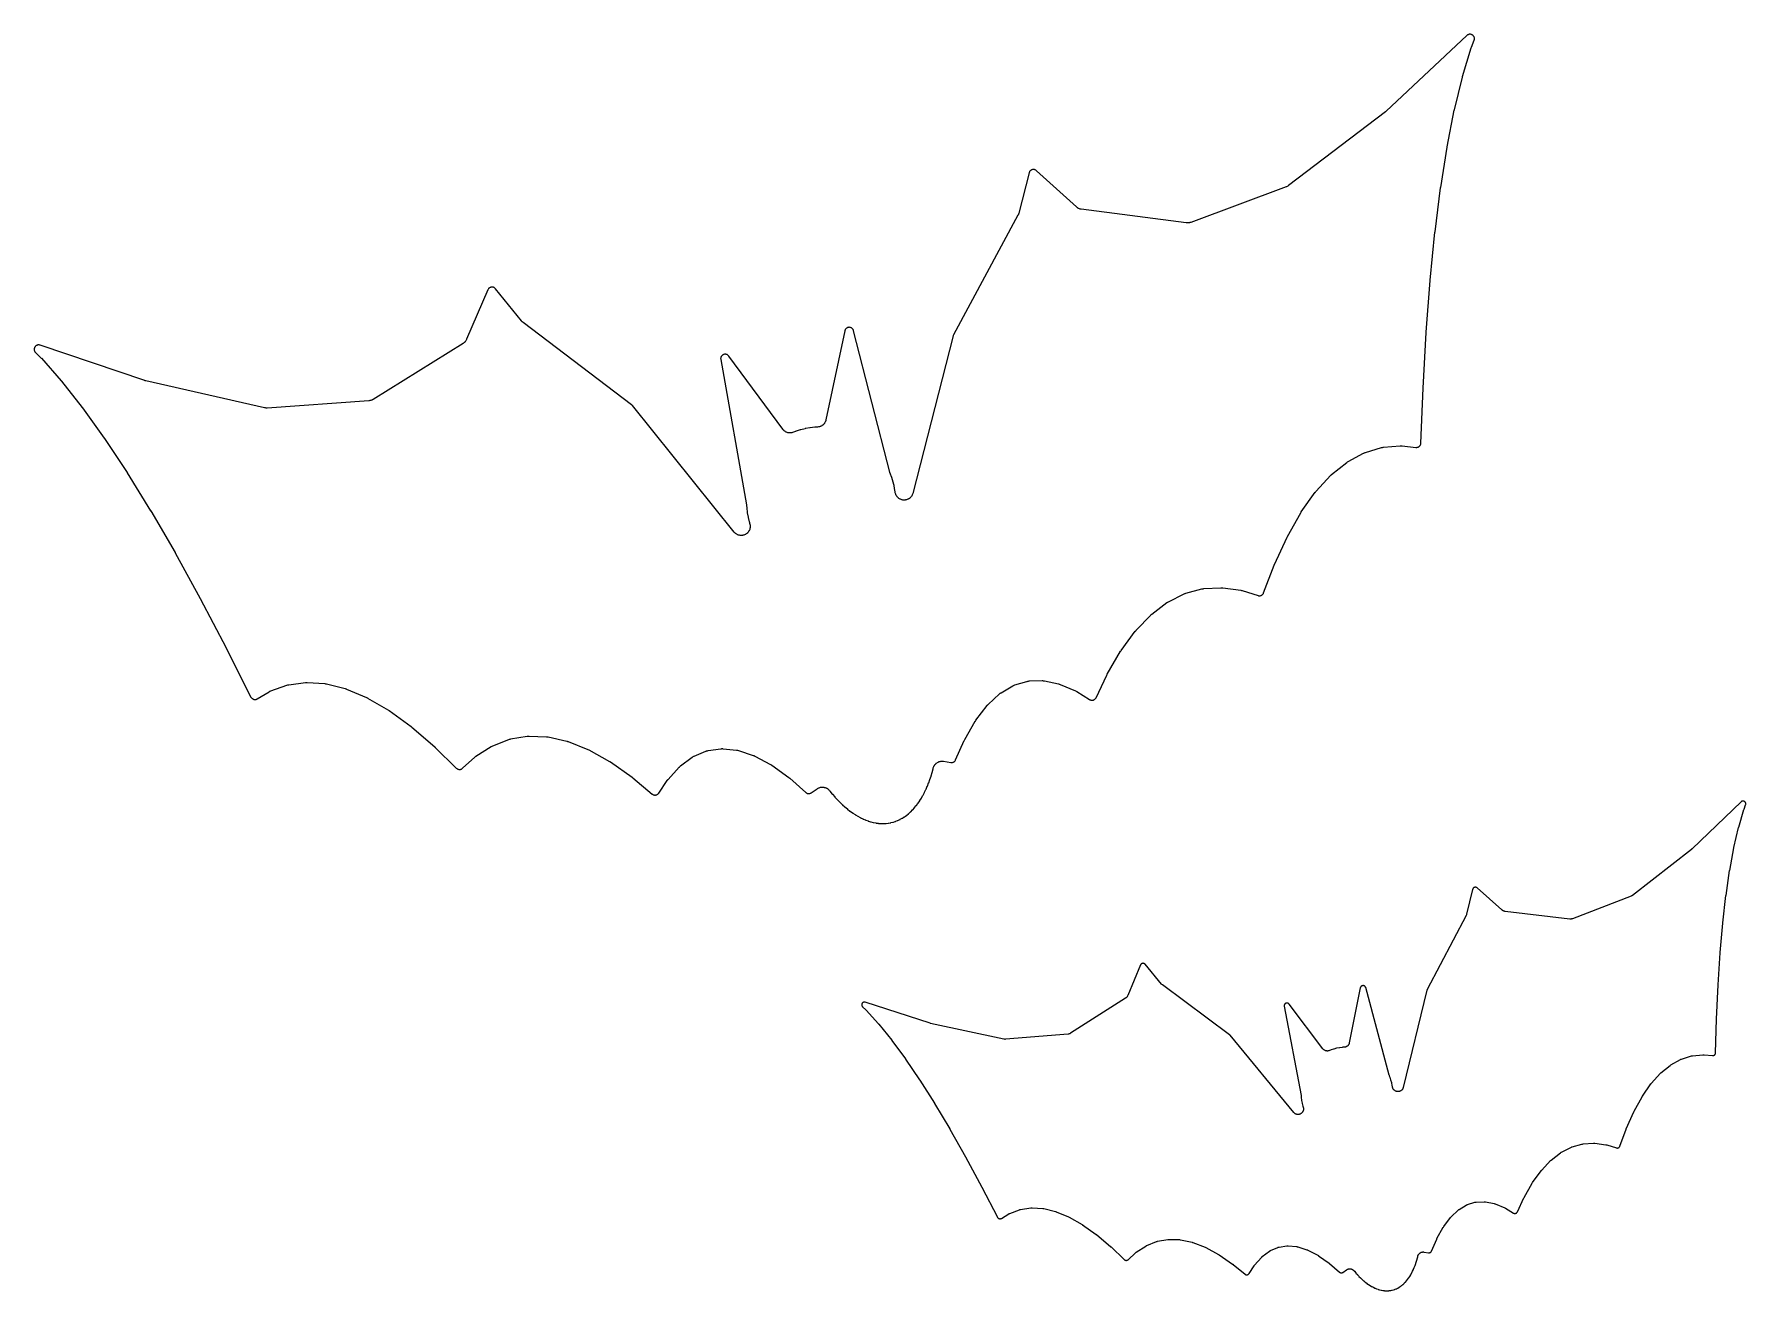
# Model space of a CAD drawing. Header units: millimetres. Extents: x 5 to 283, y 5 to 271.
# Drawn here: x 208.9 to 283.4, y 108.1 to 162.8 of the extents above; entities that cross this region are included whole.
import ezdxf

# ---------------------------------------------------------------- set-up
doc = ezdxf.new("R2010")
doc.units = ezdxf.units.MM

msp = doc.modelspace()

# ---------------------------------------------------------------- linework, layer by layer
at = {"layer": 'Schnitt'}
for points in [[(208.939, 149.245), (208.924, 149.232), (208.911, 149.218), (208.899, 149.203), (208.889, 149.186), (208.881, 149.169), (208.874, 149.15), (208.869, 149.132), (208.866, 149.112), (208.865, 149.093), (208.866, 149.074), (208.869, 149.054), (208.873, 149.036), (208.88, 149.017), (208.888, 149), (208.898, 148.983), (208.91, 148.968), (208.923, 148.953), (209.154, 148.726), (209.156, 148.724), (209.172, 148.706), (209.175, 148.704), (210.038, 147.725), (210.04, 147.723), (210.052, 147.709), (210.054, 147.707), (210.958, 146.56), (210.96, 146.558), (210.969, 146.546), (210.97, 146.544), (211.913, 145.229), (211.914, 145.228), (211.922, 145.217), (211.923, 145.216), (212.904, 143.734), (212.905, 143.732), (212.91, 143.723), (212.911, 143.722), (213.93, 142.073), (213.931, 142.072), (213.935, 142.064), (213.936, 142.063), (214.992, 140.247), (214.992, 140.246), (214.996, 140.24), (214.997, 140.239), (216.089, 138.257), (216.093, 138.25), (217.222, 136.101), (217.225, 136.095), (218.299, 133.964), (218.308, 133.948), (218.319, 133.933), (218.331, 133.918), (218.345, 133.905), (218.359, 133.894), (218.375, 133.883), (218.392, 133.875), (218.409, 133.868), (218.428, 133.862), (218.446, 133.859), (218.465, 133.857), (218.484, 133.857), (218.502, 133.859), (218.521, 133.863), (218.539, 133.869), (218.556, 133.876), (218.573, 133.885), (219.094, 134.196), (219.098, 134.198), (219.126, 134.213), (219.134, 134.217), (219.163, 134.228), (219.168, 134.23), (219.86, 134.476), (219.865, 134.478), (219.897, 134.487), (219.907, 134.489), (219.939, 134.495), (219.944, 134.496), (220.668, 134.594), (220.672, 134.594), (220.704, 134.597), (220.714, 134.597), (220.746, 134.597), (220.75, 134.597), (221.515, 134.545), (221.52, 134.545), (221.548, 134.542), (221.557, 134.541), (221.584, 134.535), (221.589, 134.534), (222.401, 134.329), (222.405, 134.328), (222.428, 134.321), (222.435, 134.319), (222.458, 134.31), (222.461, 134.309), (223.322, 133.946), (223.327, 133.943), (223.366, 133.924), (223.371, 133.921), (224.279, 133.394), (224.283, 133.392), (224.313, 133.373), (224.317, 133.37), (225.271, 132.677), (225.274, 132.674), (225.296, 132.657), (225.299, 132.654), (226.297, 131.794), (226.3, 131.792), (226.317, 131.776), (226.319, 131.773), (227.236, 130.867), (227.251, 130.853), (227.266, 130.842), (227.284, 130.832), (227.301, 130.824), (227.32, 130.817), (227.339, 130.813), (227.359, 130.811), (227.379, 130.81), (227.398, 130.812), (227.418, 130.815), (227.437, 130.821), (227.455, 130.828), (227.472, 130.837), (227.489, 130.848), (227.504, 130.861), (228.036, 131.343), (228.039, 131.345), (228.06, 131.363), (228.066, 131.368), (228.088, 131.383), (228.092, 131.385), (228.758, 131.809), (228.763, 131.812), (228.789, 131.827), (228.798, 131.831), (228.826, 131.844), (228.83, 131.846), (229.519, 132.115), (229.524, 132.116), (229.555, 132.127), (229.564, 132.129), (229.596, 132.136), (229.601, 132.137), (230.32, 132.258), (230.325, 132.258), (230.356, 132.262), (230.366, 132.263), (230.398, 132.263), (230.403, 132.263), (231.161, 132.235), (231.166, 132.235), (231.195, 132.232), (231.204, 132.231), (231.232, 132.226), (231.237, 132.225), (232.041, 132.045), (232.045, 132.044), (232.069, 132.037), (232.077, 132.035), (232.1, 132.027), (232.104, 132.025), (232.957, 131.687), (232.962, 131.684), (233.002, 131.665), (233.008, 131.662), (233.908, 131.161), (233.913, 131.159), (233.944, 131.139), (233.948, 131.136), (234.895, 130.469), (234.898, 130.467), (234.922, 130.449), (234.925, 130.446), (235.761, 129.742), (235.776, 129.731), (235.792, 129.72), (235.81, 129.712), (235.828, 129.705), (235.847, 129.7), (235.866, 129.697), (235.885, 129.696), (235.904, 129.697), (235.923, 129.7), (235.942, 129.705), (235.96, 129.711), (235.978, 129.719), (235.994, 129.729), (236.01, 129.741), (236.024, 129.754), (236.037, 129.768), (236.049, 129.783), (236.412, 130.329), (236.414, 130.332), (236.428, 130.352), (236.432, 130.358), (236.448, 130.376), (236.451, 130.379), (236.939, 130.915), (236.943, 130.918), (236.964, 130.94), (236.971, 130.946), (236.995, 130.966), (236.999, 130.969), (237.5, 131.339), (237.505, 131.342), (237.536, 131.363), (237.546, 131.368), (237.579, 131.385), (237.585, 131.387), (238.1, 131.606), (238.104, 131.608), (238.13, 131.617), (238.138, 131.62), (238.162, 131.627), (238.17, 131.629), (238.197, 131.634), (238.201, 131.634), (238.743, 131.713), (238.747, 131.713), (238.773, 131.716), (238.781, 131.717), (238.806, 131.717), (238.814, 131.717), (238.84, 131.715), (238.844, 131.715), (239.43, 131.653), (239.435, 131.652), (239.469, 131.647), (239.479, 131.645), (239.512, 131.636), (239.517, 131.634), (240.157, 131.423), (240.161, 131.421), (240.186, 131.412), (240.194, 131.408), (240.218, 131.397), (240.222, 131.395), (240.917, 131.023), (240.923, 131.02), (240.962, 130.996), (240.967, 130.992), (241.713, 130.455), (241.717, 130.452), (241.744, 130.43), (241.748, 130.427), (242.442, 129.81), (242.458, 129.798), (242.474, 129.787), (242.492, 129.778), (242.51, 129.771), (242.53, 129.766), (242.549, 129.763), (242.569, 129.761), (242.589, 129.762), (242.608, 129.765), (242.627, 129.769), (242.646, 129.776), (242.664, 129.784), (242.681, 129.795), (242.947, 129.975), (242.951, 129.977), (242.978, 129.994), (242.987, 129.998), (243.013, 130.011), (243.022, 130.015), (243.05, 130.024), (243.059, 130.027), (243.088, 130.034), (243.097, 130.036), (243.126, 130.04), (243.136, 130.041), (243.165, 130.043), (243.175, 130.043), (243.204, 130.041), (243.214, 130.04), (243.243, 130.035), (243.252, 130.033), (243.28, 130.026), (243.29, 130.023), (243.317, 130.013), (243.326, 130.009), (243.352, 129.996), (243.361, 129.991), (243.386, 129.976), (243.394, 129.97), (243.417, 129.952), (243.424, 129.946), (243.446, 129.926), (243.452, 129.919), (243.473, 129.895), (243.476, 129.891), (243.493, 129.87), (243.495, 129.868), (243.496, 129.866), (243.498, 129.864), (243.599, 129.741), (243.601, 129.739), (243.603, 129.737), (243.604, 129.735), (243.706, 129.619), (243.708, 129.616), (243.71, 129.614), (243.712, 129.612), (243.814, 129.501), (243.816, 129.499), (243.818, 129.497), (243.82, 129.495), (243.924, 129.39), (243.926, 129.388), (243.928, 129.386), (243.93, 129.383), (244.034, 129.284), (244.036, 129.282), (244.038, 129.28), (244.041, 129.278), (244.145, 129.184), (244.147, 129.182), (244.15, 129.18), (244.152, 129.178), (244.256, 129.091), (244.259, 129.089), (244.261, 129.086), (244.264, 129.084), (244.368, 129.003), (244.371, 129.001), (244.374, 128.999), (244.377, 128.997), (244.481, 128.922), (244.484, 128.92), (244.487, 128.918), (244.49, 128.915), (244.593, 128.847), (244.597, 128.845), (244.6, 128.843), (244.603, 128.841), (244.706, 128.779), (244.71, 128.776), (244.713, 128.774), (244.717, 128.772), (244.819, 128.716), (244.823, 128.714), (244.827, 128.712), (244.831, 128.71), (244.932, 128.661), (244.936, 128.659), (244.94, 128.657), (244.944, 128.655), (245.044, 128.612), (245.049, 128.61), (245.053, 128.608), (245.058, 128.607), (245.157, 128.57), (245.161, 128.568), (245.166, 128.566), (245.171, 128.565), (245.269, 128.534), (245.274, 128.532), (245.279, 128.531), (245.284, 128.53), (245.38, 128.505), (245.385, 128.504), (245.391, 128.503), (245.396, 128.501), (245.491, 128.483), (245.496, 128.482), (245.502, 128.481), (245.508, 128.48), (245.601, 128.467), (245.606, 128.467), (245.612, 128.466), (245.618, 128.465), (245.71, 128.459), (245.716, 128.458), (245.722, 128.458), (245.728, 128.458), (245.818, 128.457), (245.824, 128.457), (245.83, 128.457), (245.837, 128.457), (245.925, 128.462), (245.931, 128.462), (245.938, 128.463), (245.944, 128.463), (246.031, 128.473), (246.037, 128.474), (246.044, 128.475), (246.05, 128.476), (246.136, 128.492), (246.142, 128.493), (246.148, 128.494), (246.154, 128.496), (246.239, 128.517), (246.245, 128.519), (246.251, 128.521), (246.257, 128.522), (246.341, 128.549), (246.347, 128.551), (246.353, 128.554), (246.359, 128.556), (246.441, 128.588), (246.447, 128.591), (246.453, 128.593), (246.458, 128.596), (246.54, 128.634), (246.545, 128.637), (246.551, 128.639), (246.556, 128.642), (246.636, 128.686), (246.641, 128.689), (246.647, 128.692), (246.652, 128.695), (246.731, 128.746), (246.736, 128.749), (246.741, 128.752), (246.745, 128.755), (246.824, 128.811), (246.828, 128.815), (246.832, 128.818), (246.837, 128.821), (246.914, 128.883), (246.918, 128.887), (246.922, 128.89), (246.926, 128.894), (247.002, 128.962), (247.006, 128.966), (247.01, 128.969), (247.013, 128.973), (247.088, 129.047), (247.091, 129.051), (247.095, 129.054), (247.098, 129.058), (247.171, 129.138), (247.174, 129.142), (247.177, 129.145), (247.18, 129.149), (247.251, 129.236), (247.254, 129.239), (247.257, 129.243), (247.26, 129.246), (247.329, 129.339), (247.332, 129.343), (247.334, 129.346), (247.337, 129.35), (247.404, 129.449), (247.407, 129.452), (247.409, 129.455), (247.411, 129.459), (247.477, 129.564), (247.479, 129.567), (247.48, 129.57), (247.482, 129.574), (247.546, 129.685), (247.548, 129.688), (247.549, 129.691), (247.551, 129.694), (247.612, 129.811), (247.614, 129.814), (247.615, 129.817), (247.617, 129.82), (247.675, 129.943), (247.677, 129.946), (247.678, 129.949), (247.679, 129.952), (247.735, 130.08), (247.736, 130.082), (247.738, 130.085), (247.739, 130.088), (247.792, 130.222), (247.793, 130.224), (247.794, 130.227), (247.795, 130.23), (247.846, 130.369), (247.847, 130.371), (247.848, 130.374), (247.848, 130.377), (247.896, 130.52), (247.897, 130.523), (247.898, 130.526), (247.898, 130.528), (247.943, 130.677), (247.943, 130.679), (247.944, 130.682), (247.945, 130.685), (247.986, 130.838), (247.987, 130.84), (247.987, 130.843), (247.988, 130.845), (247.995, 130.872), (247.996, 130.877), (248.005, 130.907), (248.008, 130.916), (248.019, 130.943), (248.023, 130.952), (248.037, 130.978), (248.042, 130.986), (248.058, 131.011), (248.064, 131.019), (248.082, 131.041), (248.089, 131.048), (248.11, 131.069), (248.117, 131.076), (248.14, 131.094), (248.147, 131.1), (248.172, 131.116), (248.18, 131.121), (248.206, 131.135), (248.215, 131.139), (248.242, 131.15), (248.251, 131.153), (248.279, 131.161), (248.289, 131.163), (248.318, 131.169), (248.327, 131.17), (248.356, 131.172), (248.366, 131.173), (248.395, 131.172), (248.405, 131.171), (248.437, 131.168), (248.441, 131.167), (248.758, 131.114), (248.778, 131.111), (248.798, 131.111), (248.817, 131.113), (248.837, 131.117), (248.856, 131.122), (248.874, 131.13), (248.892, 131.139), (248.908, 131.15), (248.923, 131.163), (248.937, 131.177), (248.949, 131.193), (248.96, 131.209), (248.969, 131.227), (249.345, 132.076), (249.347, 132.081), (249.363, 132.112), (249.365, 132.116), (249.822, 132.914), (249.825, 132.92), (249.85, 132.958), (249.854, 132.963), (250.333, 133.589), (250.335, 133.592), (250.353, 133.613), (250.358, 133.619), (250.377, 133.639), (250.38, 133.642), (250.875, 134.1), (250.879, 134.103), (250.905, 134.125), (250.914, 134.131), (250.942, 134.15), (250.946, 134.153), (251.454, 134.452), (251.457, 134.454), (251.481, 134.466), (251.488, 134.47), (251.51, 134.479), (251.518, 134.482), (251.543, 134.491), (251.547, 134.492), (252.073, 134.645), (252.077, 134.646), (252.103, 134.653), (252.111, 134.654), (252.136, 134.658), (252.145, 134.659), (252.172, 134.661), (252.176, 134.661), (252.736, 134.676), (252.742, 134.676), (252.779, 134.675), (252.79, 134.674), (252.827, 134.668), (252.833, 134.667), (253.442, 134.537), (253.447, 134.536), (253.477, 134.529), (253.486, 134.526), (253.515, 134.515), (253.519, 134.513), (254.186, 134.228), (254.189, 134.227), (254.211, 134.217), (254.218, 134.213), (254.239, 134.201), (254.242, 134.199), (254.799, 133.853), (254.815, 133.844), (254.833, 133.836), (254.852, 133.83), (254.87, 133.826), (254.89, 133.824), (254.909, 133.824), (254.928, 133.825), (254.947, 133.829), (254.966, 133.834), (254.984, 133.842), (255.001, 133.851), (255.017, 133.861), (255.032, 133.873), (255.045, 133.887), (255.058, 133.902), (255.069, 133.918), (255.078, 133.935), (255.547, 134.922), (255.548, 134.926), (255.562, 134.952), (255.564, 134.955), (256.149, 135.955), (256.152, 135.96), (256.172, 135.99), (256.175, 135.994), (256.787, 136.823), (256.79, 136.828), (256.819, 136.862), (256.823, 136.867), (257.459, 137.529), (257.462, 137.531), (257.48, 137.549), (257.485, 137.554), (257.505, 137.57), (257.508, 137.572), (258.165, 138.07), (258.169, 138.073), (258.193, 138.089), (258.201, 138.094), (258.226, 138.108), (258.23, 138.11), (258.908, 138.45), (258.912, 138.452), (258.942, 138.465), (258.951, 138.468), (258.982, 138.478), (258.986, 138.48), (259.69, 138.668), (259.695, 138.669), (259.727, 138.676), (259.737, 138.678), (259.769, 138.681), (259.774, 138.681), (260.513, 138.722), (260.517, 138.722), (260.548, 138.722), (260.558, 138.722), (260.588, 138.719), (260.593, 138.719), (261.375, 138.609), (261.38, 138.609), (261.406, 138.604), (261.414, 138.602), (261.44, 138.595), (261.444, 138.594), (262.128, 138.376), (262.147, 138.371), (262.166, 138.367), (262.186, 138.366), (262.206, 138.367), (262.225, 138.37), (262.244, 138.375), (262.263, 138.382), (262.281, 138.39), (262.297, 138.401), (262.313, 138.412), (262.327, 138.426), (262.34, 138.441), (262.352, 138.457), (262.361, 138.474), (262.369, 138.492), (262.828, 139.697), (262.829, 139.701), (262.838, 139.722), (262.839, 139.725), (263.39, 140.922), (263.392, 140.925), (263.405, 140.951), (263.407, 140.954), (263.988, 141.98), (263.991, 141.985), (264.009, 142.014), (264.012, 142.018), (264.62, 142.874), (264.624, 142.879), (264.651, 142.912), (264.655, 142.917), (265.287, 143.604), (265.29, 143.607), (265.307, 143.624), (265.312, 143.629), (265.331, 143.645), (265.333, 143.647), (265.988, 144.17), (265.991, 144.173), (266.015, 144.19), (266.022, 144.195), (266.046, 144.209), (266.05, 144.212), (266.725, 144.575), (266.729, 144.577), (266.758, 144.591), (266.767, 144.595), (266.797, 144.605), (266.802, 144.607), (267.501, 144.818), (267.505, 144.82), (267.537, 144.827), (267.547, 144.829), (267.58, 144.834), (267.585, 144.834), (268.317, 144.898), (268.322, 144.898), (268.353, 144.899), (268.363, 144.899), (268.394, 144.897), (268.399, 144.897), (269.002, 144.83), (269.02, 144.829), (269.039, 144.829), (269.058, 144.832), (269.076, 144.836), (269.094, 144.842), (269.111, 144.85), (269.128, 144.859), (269.143, 144.87), (269.157, 144.882), (269.17, 144.896), (269.182, 144.911), (269.192, 144.927), (269.201, 144.943), (269.208, 144.961), (269.213, 144.979), (269.216, 144.997), (269.218, 145.016), (269.311, 147.399), (269.312, 147.406), (269.449, 149.829), (269.449, 149.837), (269.622, 152.095), (269.622, 152.096), (269.623, 152.104), (269.623, 152.105), (269.831, 154.195), (269.831, 154.196), (269.832, 154.205), (269.832, 154.206), (270.076, 156.129), (270.076, 156.131), (270.077, 156.141), (270.078, 156.143), (270.356, 157.898), (270.356, 157.9), (270.359, 157.913), (270.359, 157.914), (270.672, 159.502), (270.673, 159.504), (270.676, 159.519), (270.677, 159.521), (271.024, 160.94), (271.025, 160.942), (271.03, 160.961), (271.03, 160.963), (271.411, 162.212), (271.412, 162.215), (271.419, 162.238), (271.421, 162.241), (271.536, 162.543), (271.542, 162.562), (271.546, 162.581), (271.549, 162.6), (271.549, 162.619), (271.547, 162.639), (271.544, 162.658), (271.538, 162.676), (271.531, 162.694), (271.522, 162.712), (271.512, 162.728), (271.499, 162.743), (271.486, 162.757), (271.471, 162.769), (271.455, 162.78), (271.437, 162.789), (271.419, 162.797), (271.401, 162.802), (271.382, 162.806), (271.362, 162.808), (271.343, 162.808), (271.324, 162.805), (271.305, 162.801), (271.286, 162.796), (271.268, 162.788), (271.251, 162.779), (271.235, 162.768), (271.221, 162.755), (267.712, 159.459), (267.709, 159.456), (267.682, 159.433), (267.678, 159.43), (263.462, 156.223), (263.458, 156.22), (263.433, 156.203), (263.425, 156.198), (263.399, 156.184), (263.391, 156.18), (263.362, 156.167), (263.358, 156.166), (259.198, 154.621), (259.194, 154.619), (259.165, 154.61), (259.155, 154.607), (259.128, 154.602), (259.118, 154.6), (259.09, 154.597), (259.081, 154.596), (259.052, 154.596), (259.043, 154.596), (259.012, 154.599), (259.008, 154.599), (254.438, 155.193), (254.433, 155.194), (254.402, 155.2), (254.392, 155.202), (254.364, 155.21), (254.354, 155.213), (254.327, 155.224), (254.318, 155.228), (254.292, 155.242), (254.283, 155.247), (254.259, 155.264), (254.251, 155.269), (254.226, 155.29), (254.222, 155.293), (252.484, 156.87), (252.469, 156.882), (252.453, 156.893), (252.436, 156.902), (252.419, 156.909), (252.4, 156.915), (252.382, 156.919), (252.363, 156.92), (252.344, 156.921), (252.325, 156.919), (252.306, 156.915), (252.288, 156.91), (252.27, 156.902), (252.253, 156.893), (252.237, 156.883), (252.222, 156.871), (252.209, 156.857), (252.197, 156.842), (252.186, 156.827), (252.177, 156.81), (252.169, 156.792), (252.164, 156.774), (251.717, 155.025), (251.716, 155.019), (251.704, 154.982), (251.699, 154.971), (251.683, 154.936), (251.68, 154.93), (248.87, 149.723), (248.86, 149.701), (248.853, 149.678), (247.104, 142.828), (247.103, 142.824), (247.094, 142.794), (247.09, 142.785), (247.079, 142.759), (247.075, 142.75), (247.062, 142.725), (247.057, 142.717), (247.041, 142.693), (247.035, 142.686), (247.017, 142.664), (247.011, 142.656), (246.99, 142.636), (246.983, 142.63), (246.961, 142.612), (246.953, 142.606), (246.93, 142.59), (246.922, 142.585), (246.896, 142.572), (246.888, 142.568), (246.861, 142.557), (246.852, 142.554), (246.825, 142.546), (246.816, 142.543), (246.788, 142.538), (246.778, 142.536), (246.75, 142.533), (246.74, 142.533), (246.712, 142.533), (246.702, 142.533), (246.674, 142.536), (246.664, 142.537), (246.636, 142.543), (246.627, 142.545), (246.6, 142.554), (246.591, 142.557), (246.564, 142.568), (246.556, 142.572), (246.53, 142.585), (246.522, 142.59), (246.498, 142.606), (246.491, 142.611), (246.469, 142.629), (246.462, 142.636), (246.441, 142.656), (246.435, 142.663), (246.417, 142.685), (246.411, 142.692), (246.395, 142.716), (246.39, 142.724), (246.376, 142.749), (246.372, 142.758), (246.361, 142.784), (246.358, 142.793), (246.349, 142.823), (246.347, 142.827), (246.342, 142.847), (246.341, 142.854), (246.332, 142.9), (246.331, 142.906), (246.327, 142.939), (246.327, 142.945), (246.326, 142.951), (246.325, 142.958), (246.29, 143.148), (246.289, 143.154), (246.287, 143.161), (246.286, 143.167), (246.239, 143.355), (246.237, 143.361), (246.235, 143.367), (246.233, 143.373), (246.174, 143.557), (246.172, 143.563), (246.17, 143.569), (246.167, 143.575), (246.141, 143.641), (246.139, 143.647), (246.126, 143.688), (246.124, 143.693), (244.523, 149.907), (244.518, 149.925), (244.51, 149.943), (244.501, 149.96), (244.49, 149.976), (244.477, 149.991), (244.463, 150.005), (244.448, 150.017), (244.432, 150.027), (244.415, 150.036), (244.397, 150.043), (244.378, 150.048), (244.359, 150.052), (244.34, 150.053), (244.321, 150.053), (244.301, 150.051), (244.282, 150.046), (244.264, 150.04), (244.246, 150.032), (244.23, 150.023), (244.214, 150.012), (244.199, 149.999), (244.186, 149.985), (244.174, 149.969), (244.164, 149.953), (244.155, 149.936), (244.149, 149.918), (244.144, 149.899), (243.321, 146.024), (243.32, 146.019), (243.312, 145.988), (243.309, 145.979), (243.299, 145.951), (243.295, 145.942), (243.281, 145.916), (243.277, 145.907), (243.261, 145.882), (243.255, 145.874), (243.237, 145.851), (243.231, 145.844), (243.21, 145.822), (243.203, 145.816), (243.181, 145.796), (243.173, 145.79), (243.149, 145.774), (243.14, 145.768), (243.115, 145.754), (243.106, 145.75), (243.079, 145.738), (243.069, 145.735), (243.041, 145.726), (243.032, 145.724), (243.003, 145.718), (242.993, 145.716), (242.961, 145.713), (242.956, 145.713), (242.853, 145.708), (242.846, 145.707), (242.84, 145.707), (242.834, 145.706), (242.641, 145.684), (242.635, 145.683), (242.629, 145.682), (242.622, 145.681), (242.432, 145.646), (242.426, 145.645), (242.42, 145.643), (242.413, 145.642), (242.226, 145.595), (242.22, 145.593), (242.213, 145.591), (242.207, 145.589), (242.023, 145.53), (242.017, 145.528), (242.011, 145.526), (242.005, 145.524), (241.909, 145.485), (241.904, 145.484), (241.874, 145.473), (241.864, 145.471), (241.836, 145.464), (241.826, 145.462), (241.797, 145.459), (241.787, 145.458), (241.757, 145.457), (241.748, 145.458), (241.718, 145.46), (241.708, 145.461), (241.679, 145.466), (241.67, 145.468), (241.641, 145.477), (241.632, 145.48), (241.605, 145.491), (241.596, 145.495), (241.57, 145.508), (241.561, 145.513), (241.537, 145.53), (241.529, 145.535), (241.506, 145.554), (241.498, 145.56), (241.478, 145.581), (241.471, 145.589), (241.451, 145.613), (241.448, 145.617), (239.093, 148.803), (239.081, 148.818), (239.067, 148.831), (239.052, 148.843), (239.036, 148.854), (239.019, 148.863), (239.001, 148.871), (238.982, 148.876), (238.963, 148.88), (238.944, 148.881), (238.925, 148.881), (238.905, 148.879), (238.886, 148.875), (238.868, 148.869), (238.85, 148.862), (238.833, 148.852), (238.817, 148.841), (238.803, 148.829), (238.789, 148.815), (238.777, 148.8), (238.767, 148.783), (238.758, 148.766), (238.751, 148.748), (238.746, 148.73), (238.742, 148.71), (238.741, 148.691), (238.742, 148.672), (238.744, 148.653), (239.863, 142.334), (239.864, 142.328), (239.869, 142.286), (239.869, 142.28), (239.873, 142.209), (239.873, 142.203), (239.874, 142.196), (239.874, 142.19), (239.897, 141.998), (239.897, 141.991), (239.898, 141.985), (239.899, 141.979), (239.934, 141.788), (239.936, 141.782), (239.937, 141.776), (239.938, 141.77), (239.986, 141.582), (239.987, 141.576), (239.989, 141.57), (239.991, 141.563), (240.001, 141.532), (240.003, 141.526), (240.014, 141.481), (240.015, 141.474), (240.019, 141.454), (240.02, 141.449), (240.024, 141.418), (240.024, 141.409), (240.025, 141.38), (240.025, 141.371), (240.023, 141.342), (240.022, 141.333), (240.017, 141.305), (240.015, 141.295), (240.008, 141.268), (240.005, 141.259), (239.994, 141.232), (239.991, 141.223), (239.978, 141.198), (239.973, 141.189), (239.958, 141.165), (239.953, 141.157), (239.935, 141.135), (239.929, 141.127), (239.91, 141.107), (239.903, 141.1), (239.881, 141.081), (239.874, 141.075), (239.851, 141.059), (239.843, 141.053), (239.818, 141.039), (239.809, 141.035), (239.783, 141.023), (239.775, 141.019), (239.747, 141.01), (239.738, 141.008), (239.711, 141.001), (239.701, 140.999), (239.673, 140.996), (239.663, 140.995), (239.635, 140.994), (239.625, 140.994), (239.597, 140.996), (239.587, 140.997), (239.559, 141.001), (239.55, 141.003), (239.522, 141.011), (239.513, 141.013), (239.486, 141.023), (239.477, 141.027), (239.452, 141.04), (239.443, 141.044), (239.419, 141.059), (239.411, 141.065), (239.388, 141.082), (239.381, 141.088), (239.36, 141.107), (239.354, 141.114), (239.333, 141.137), (239.33, 141.141), (234.899, 146.65), (234.883, 146.667), (234.865, 146.683), (230.148, 150.257), (230.144, 150.261), (230.114, 150.286), (230.106, 150.294), (230.079, 150.323), (230.076, 150.328), (228.944, 151.734), (228.931, 151.749), (228.917, 151.761), (228.902, 151.773), (228.886, 151.783), (228.869, 151.791), (228.851, 151.798), (228.832, 151.803), (228.814, 151.806), (228.794, 151.807), (228.775, 151.806), (228.756, 151.804), (228.738, 151.799), (228.72, 151.793), (228.702, 151.785), (228.686, 151.776), (228.67, 151.764), (228.656, 151.752), (228.643, 151.738), (228.632, 151.723), (228.621, 151.706), (228.613, 151.689), (227.685, 149.533), (227.683, 149.529), (227.669, 149.5), (227.664, 149.491), (227.648, 149.466), (227.643, 149.458), (227.625, 149.435), (227.618, 149.427), (227.598, 149.406), (227.591, 149.399), (227.568, 149.38), (227.56, 149.374), (227.534, 149.356), (227.53, 149.353), (223.618, 146.918), (223.614, 146.915), (223.587, 146.9), (223.578, 146.896), (223.552, 146.885), (223.544, 146.882), (223.517, 146.873), (223.507, 146.87), (223.48, 146.864), (223.47, 146.863), (223.44, 146.859), (223.435, 146.859), (219.01, 146.54), (219.005, 146.54), (218.974, 146.539), (218.964, 146.539), (218.936, 146.542), (218.926, 146.543), (218.895, 146.548), (218.891, 146.549), (213.725, 147.72), (213.72, 147.721), (213.686, 147.731), (213.681, 147.732), (209.123, 149.277), (209.104, 149.282), (209.085, 149.286), (209.065, 149.287), (209.046, 149.287), (209.027, 149.284), (209.008, 149.28), (208.989, 149.274), (208.972, 149.266), (208.955, 149.256)], [(244.923, 120.662), (244.914, 120.654), (244.906, 120.645), (244.899, 120.636), (244.893, 120.625), (244.888, 120.615), (244.884, 120.603), (244.881, 120.592), (244.879, 120.58), (244.878, 120.568), (244.879, 120.556), (244.881, 120.544), (244.884, 120.533), (244.888, 120.521), (244.893, 120.511), (244.9, 120.5), (244.907, 120.491), (244.915, 120.482), (245.059, 120.344), (245.06, 120.343), (245.07, 120.332), (245.072, 120.331), (245.61, 119.734), (245.611, 119.733), (245.619, 119.724), (245.62, 119.723), (246.184, 119.023), (246.185, 119.022), (246.191, 119.015), (246.191, 119.014), (246.781, 118.211), (246.781, 118.21), (246.786, 118.204), (246.787, 118.203), (247.401, 117.298), (247.401, 117.297), (247.405, 117.291), (247.405, 117.291), (248.044, 116.283), (248.044, 116.282), (248.047, 116.278), (248.047, 116.277), (248.709, 115.167), (248.71, 115.166), (248.712, 115.162), (248.713, 115.162), (249.398, 113.95), (249.401, 113.946), (250.111, 112.631), (250.113, 112.628), (250.788, 111.324), (250.794, 111.314), (250.8, 111.304), (250.808, 111.295), (250.816, 111.288), (250.826, 111.28), (250.835, 111.274), (250.846, 111.269), (250.857, 111.265), (250.868, 111.262), (250.879, 111.26), (250.891, 111.259), (250.902, 111.259), (250.914, 111.26), (250.925, 111.263), (250.936, 111.266), (250.947, 111.271), (250.957, 111.276), (251.276, 111.471), (251.278, 111.473), (251.295, 111.482), (251.3, 111.485), (251.318, 111.492), (251.321, 111.493), (251.745, 111.649), (251.748, 111.65), (251.767, 111.656), (251.774, 111.658), (251.793, 111.662), (251.796, 111.662), (252.241, 111.727), (252.244, 111.728), (252.264, 111.729), (252.27, 111.73), (252.289, 111.73), (252.292, 111.729), (252.763, 111.703), (252.766, 111.703), (252.783, 111.701), (252.788, 111.701), (252.806, 111.697), (252.808, 111.697), (253.31, 111.576), (253.312, 111.576), (253.326, 111.572), (253.331, 111.57), (253.345, 111.565), (253.347, 111.564), (253.879, 111.347), (253.882, 111.345), (253.906, 111.334), (253.909, 111.332), (254.472, 111.014), (254.474, 111.012), (254.492, 111.001), (254.495, 110.999), (255.087, 110.579), (255.089, 110.578), (255.103, 110.567), (255.105, 110.566), (255.724, 110.043), (255.726, 110.042), (255.737, 110.032), (255.738, 110.031), (256.309, 109.479), (256.318, 109.471), (256.328, 109.464), (256.338, 109.458), (256.349, 109.453), (256.361, 109.449), (256.373, 109.447), (256.385, 109.445), (256.397, 109.445), (256.409, 109.446), (256.421, 109.449), (256.432, 109.452), (256.444, 109.457), (256.454, 109.463), (256.464, 109.469), (256.474, 109.477), (256.797, 109.777), (256.799, 109.779), (256.812, 109.79), (256.816, 109.793), (256.83, 109.803), (256.832, 109.804), (257.239, 110.07), (257.241, 110.071), (257.258, 110.081), (257.263, 110.083), (257.28, 110.091), (257.283, 110.092), (257.705, 110.263), (257.708, 110.264), (257.727, 110.27), (257.733, 110.272), (257.752, 110.277), (257.755, 110.277), (258.197, 110.356), (258.2, 110.357), (258.219, 110.359), (258.225, 110.36), (258.245, 110.36), (258.248, 110.36), (258.715, 110.348), (258.717, 110.348), (258.735, 110.347), (258.741, 110.346), (258.758, 110.343), (258.761, 110.343), (259.258, 110.237), (259.26, 110.237), (259.275, 110.233), (259.279, 110.231), (259.294, 110.226), (259.296, 110.226), (259.823, 110.023), (259.827, 110.022), (259.852, 110.01), (259.855, 110.009), (260.413, 109.706), (260.415, 109.705), (260.434, 109.693), (260.437, 109.691), (261.024, 109.287), (261.026, 109.286), (261.041, 109.275), (261.043, 109.273), (261.562, 108.846), (261.572, 108.839), (261.582, 108.833), (261.592, 108.828), (261.604, 108.824), (261.615, 108.821), (261.627, 108.819), (261.639, 108.819), (261.651, 108.819), (261.662, 108.821), (261.674, 108.824), (261.685, 108.828), (261.696, 108.833), (261.706, 108.84), (261.715, 108.847), (261.724, 108.855), (261.732, 108.864), (261.739, 108.873), (261.959, 109.212), (261.96, 109.214), (261.968, 109.226), (261.971, 109.229), (261.981, 109.241), (261.982, 109.243), (262.279, 109.576), (262.281, 109.578), (262.294, 109.591), (262.299, 109.595), (262.313, 109.607), (262.316, 109.609), (262.622, 109.841), (262.624, 109.843), (262.643, 109.855), (262.649, 109.859), (262.67, 109.869), (262.673, 109.871), (262.989, 110.009), (262.991, 110.01), (263.007, 110.016), (263.012, 110.018), (263.027, 110.022), (263.032, 110.023), (263.048, 110.027), (263.05, 110.027), (263.384, 110.079), (263.386, 110.079), (263.402, 110.081), (263.407, 110.082), (263.422, 110.082), (263.427, 110.082), (263.443, 110.081), (263.446, 110.081), (263.807, 110.047), (263.81, 110.047), (263.831, 110.044), (263.837, 110.042), (263.857, 110.037), (263.86, 110.036), (264.256, 109.91), (264.258, 109.91), (264.274, 109.904), (264.279, 109.902), (264.294, 109.895), (264.296, 109.894), (264.726, 109.67), (264.73, 109.668), (264.754, 109.653), (264.757, 109.651), (265.22, 109.326), (265.222, 109.324), (265.239, 109.311), (265.242, 109.309), (265.673, 108.934), (265.683, 108.927), (265.693, 108.92), (265.704, 108.915), (265.715, 108.91), (265.727, 108.907), (265.739, 108.905), (265.751, 108.905), (265.763, 108.905), (265.776, 108.907), (265.787, 108.91), (265.799, 108.914), (265.81, 108.92), (265.82, 108.926), (265.983, 109.038), (265.985, 109.04), (266.002, 109.05), (266.007, 109.053), (266.023, 109.061), (266.029, 109.064), (266.046, 109.07), (266.051, 109.072), (266.069, 109.076), (266.075, 109.077), (266.092, 109.08), (266.098, 109.081), (266.116, 109.082), (266.122, 109.082), (266.14, 109.081), (266.146, 109.08), (266.164, 109.078), (266.17, 109.077), (266.187, 109.072), (266.193, 109.071), (266.21, 109.065), (266.216, 109.062), (266.232, 109.054), (266.237, 109.052), (266.252, 109.042), (266.257, 109.039), (266.272, 109.028), (266.276, 109.024), (266.29, 109.012), (266.294, 109.008), (266.307, 108.993), (266.309, 108.991), (266.319, 108.978), (266.32, 108.976), (266.321, 108.975), (266.322, 108.974), (266.385, 108.899), (266.386, 108.898), (266.388, 108.897), (266.389, 108.896), (266.452, 108.825), (266.453, 108.823), (266.454, 108.822), (266.456, 108.821), (266.52, 108.753), (266.521, 108.752), (266.522, 108.751), (266.523, 108.749), (266.588, 108.685), (266.589, 108.684), (266.59, 108.683), (266.592, 108.682), (266.656, 108.621), (266.657, 108.62), (266.659, 108.619), (266.66, 108.617), (266.725, 108.561), (266.726, 108.559), (266.728, 108.558), (266.73, 108.557), (266.794, 108.504), (266.796, 108.502), (266.798, 108.501), (266.799, 108.5), (266.864, 108.451), (266.866, 108.449), (266.867, 108.448), (266.869, 108.447), (266.933, 108.401), (266.935, 108.4), (266.937, 108.399), (266.939, 108.397), (267.003, 108.356), (267.005, 108.355), (267.007, 108.353), (267.01, 108.352), (267.073, 108.315), (267.075, 108.313), (267.078, 108.312), (267.08, 108.311), (267.143, 108.277), (267.146, 108.276), (267.148, 108.275), (267.15, 108.274), (267.213, 108.244), (267.216, 108.243), (267.218, 108.241), (267.221, 108.24), (267.283, 108.215), (267.285, 108.213), (267.288, 108.212), (267.291, 108.211), (267.352, 108.189), (267.355, 108.188), (267.358, 108.187), (267.361, 108.186), (267.421, 108.168), (267.424, 108.167), (267.427, 108.166), (267.43, 108.165), (267.49, 108.151), (267.493, 108.15), (267.496, 108.15), (267.5, 108.149), (267.558, 108.138), (267.562, 108.137), (267.565, 108.137), (267.568, 108.136), (267.626, 108.129), (267.629, 108.129), (267.633, 108.129), (267.637, 108.128), (267.693, 108.125), (267.697, 108.125), (267.7, 108.124), (267.704, 108.124), (267.76, 108.124), (267.763, 108.124), (267.767, 108.124), (267.771, 108.125), (267.825, 108.128), (267.829, 108.128), (267.833, 108.129), (267.837, 108.129), (267.891, 108.136), (267.895, 108.137), (267.898, 108.137), (267.902, 108.138), (267.955, 108.148), (267.959, 108.149), (267.963, 108.15), (267.966, 108.151), (268.018, 108.164), (268.022, 108.165), (268.026, 108.167), (268.03, 108.168), (268.081, 108.185), (268.084, 108.186), (268.088, 108.188), (268.092, 108.189), (268.142, 108.21), (268.146, 108.211), (268.149, 108.213), (268.153, 108.214), (268.203, 108.238), (268.206, 108.24), (268.209, 108.242), (268.212, 108.244), (268.262, 108.271), (268.265, 108.273), (268.268, 108.275), (268.271, 108.277), (268.319, 108.308), (268.322, 108.31), (268.325, 108.312), (268.328, 108.314), (268.376, 108.349), (268.379, 108.351), (268.381, 108.354), (268.384, 108.356), (268.431, 108.394), (268.434, 108.397), (268.436, 108.399), (268.439, 108.401), (268.485, 108.443), (268.487, 108.446), (268.489, 108.448), (268.492, 108.45), (268.537, 108.496), (268.539, 108.499), (268.541, 108.501), (268.543, 108.503), (268.587, 108.553), (268.589, 108.555), (268.591, 108.557), (268.593, 108.56), (268.636, 108.614), (268.638, 108.616), (268.64, 108.618), (268.641, 108.62), (268.684, 108.678), (268.685, 108.68), (268.687, 108.682), (268.688, 108.684), (268.729, 108.746), (268.73, 108.748), (268.732, 108.75), (268.733, 108.752), (268.773, 108.817), (268.774, 108.819), (268.775, 108.821), (268.776, 108.823), (268.814, 108.892), (268.815, 108.894), (268.816, 108.896), (268.818, 108.898), (268.854, 108.97), (268.855, 108.972), (268.856, 108.974), (268.857, 108.976), (268.892, 109.051), (268.893, 109.053), (268.894, 109.055), (268.895, 109.057), (268.928, 109.136), (268.929, 109.138), (268.93, 109.14), (268.93, 109.142), (268.962, 109.224), (268.963, 109.226), (268.963, 109.227), (268.964, 109.229), (268.994, 109.315), (268.995, 109.316), (268.995, 109.318), (268.996, 109.32), (269.024, 109.409), (269.025, 109.41), (269.025, 109.412), (269.025, 109.413), (269.052, 109.505), (269.052, 109.507), (269.053, 109.508), (269.053, 109.51), (269.077, 109.604), (269.078, 109.606), (269.078, 109.607), (269.079, 109.609), (269.082, 109.626), (269.083, 109.628), (269.088, 109.647), (269.09, 109.653), (269.097, 109.67), (269.099, 109.675), (269.108, 109.691), (269.111, 109.696), (269.12, 109.711), (269.124, 109.716), (269.135, 109.73), (269.139, 109.735), (269.152, 109.748), (269.156, 109.752), (269.17, 109.763), (269.175, 109.767), (269.19, 109.777), (269.195, 109.78), (269.211, 109.789), (269.216, 109.791), (269.233, 109.798), (269.238, 109.8), (269.256, 109.805), (269.261, 109.807), (269.279, 109.81), (269.285, 109.811), (269.303, 109.813), (269.309, 109.813), (269.327, 109.813), (269.333, 109.813), (269.352, 109.811), (269.355, 109.81), (269.551, 109.78), (269.563, 109.778), (269.575, 109.778), (269.587, 109.779), (269.599, 109.782), (269.611, 109.785), (269.622, 109.79), (269.632, 109.796), (269.643, 109.803), (269.652, 109.811), (269.66, 109.82), (269.668, 109.829), (269.674, 109.84), (269.679, 109.851), (269.905, 110.376), (269.906, 110.379), (269.916, 110.398), (269.917, 110.401), (270.193, 110.895), (270.195, 110.898), (270.21, 110.922), (270.212, 110.925), (270.502, 111.314), (270.504, 111.316), (270.514, 111.329), (270.518, 111.332), (270.529, 111.344), (270.531, 111.346), (270.833, 111.632), (270.835, 111.634), (270.851, 111.647), (270.856, 111.651), (270.873, 111.663), (270.876, 111.665), (271.186, 111.852), (271.189, 111.853), (271.203, 111.861), (271.207, 111.863), (271.221, 111.87), (271.225, 111.871), (271.241, 111.877), (271.243, 111.877), (271.566, 111.975), (271.568, 111.976), (271.585, 111.98), (271.59, 111.981), (271.605, 111.984), (271.61, 111.985), (271.627, 111.986), (271.629, 111.986), (271.974, 111.999), (271.977, 111.999), (272, 111.998), (272.007, 111.998), (272.03, 111.995), (272.033, 111.994), (272.409, 111.919), (272.412, 111.918), (272.431, 111.913), (272.436, 111.912), (272.454, 111.905), (272.457, 111.904), (272.869, 111.734), (272.871, 111.733), (272.885, 111.726), (272.889, 111.724), (272.902, 111.717), (272.904, 111.716), (273.249, 111.507), (273.259, 111.501), (273.27, 111.497), (273.281, 111.493), (273.293, 111.491), (273.305, 111.49), (273.317, 111.49), (273.329, 111.491), (273.34, 111.493), (273.352, 111.497), (273.362, 111.501), (273.373, 111.507), (273.383, 111.513), (273.392, 111.521), (273.4, 111.529), (273.408, 111.539), (273.414, 111.549), (273.42, 111.559), (273.701, 112.17), (273.703, 112.172), (273.711, 112.188), (273.712, 112.19), (274.065, 112.81), (274.067, 112.812), (274.079, 112.831), (274.081, 112.834), (274.451, 113.348), (274.454, 113.351), (274.471, 113.372), (274.474, 113.375), (274.86, 113.787), (274.862, 113.789), (274.873, 113.799), (274.876, 113.803), (274.888, 113.812), (274.89, 113.814), (275.291, 114.125), (275.293, 114.127), (275.308, 114.137), (275.313, 114.14), (275.328, 114.149), (275.331, 114.15), (275.746, 114.364), (275.748, 114.365), (275.766, 114.373), (275.772, 114.375), (275.791, 114.382), (275.794, 114.383), (276.225, 114.503), (276.228, 114.504), (276.248, 114.509), (276.254, 114.51), (276.274, 114.512), (276.277, 114.512), (276.731, 114.542), (276.734, 114.543), (276.753, 114.543), (276.759, 114.543), (276.778, 114.541), (276.781, 114.541), (277.263, 114.479), (277.265, 114.479), (277.282, 114.476), (277.287, 114.475), (277.303, 114.471), (277.305, 114.47), (277.727, 114.34), (277.739, 114.337), (277.751, 114.336), (277.763, 114.335), (277.775, 114.336), (277.787, 114.338), (277.799, 114.341), (277.81, 114.345), (277.821, 114.35), (277.832, 114.357), (277.841, 114.364), (277.85, 114.373), (277.858, 114.382), (277.865, 114.392), (277.87, 114.403), (277.875, 114.414), (278.149, 115.159), (278.15, 115.16), (278.155, 115.174), (278.156, 115.176), (278.487, 115.916), (278.488, 115.918), (278.496, 115.934), (278.497, 115.936), (278.847, 116.571), (278.849, 116.574), (278.86, 116.592), (278.862, 116.595), (279.23, 117.125), (279.232, 117.128), (279.249, 117.149), (279.251, 117.152), (279.635, 117.58), (279.637, 117.581), (279.647, 117.592), (279.651, 117.595), (279.662, 117.605), (279.664, 117.606), (280.063, 117.933), (280.065, 117.934), (280.079, 117.945), (280.083, 117.948), (280.098, 117.957), (280.101, 117.959), (280.513, 118.187), (280.516, 118.188), (280.534, 118.197), (280.539, 118.199), (280.558, 118.206), (280.56, 118.207), (280.989, 118.342), (280.992, 118.343), (281.012, 118.348), (281.018, 118.349), (281.038, 118.352), (281.041, 118.352), (281.491, 118.396), (281.494, 118.397), (281.513, 118.398), (281.519, 118.398), (281.538, 118.397), (281.541, 118.396), (281.913, 118.359), (281.924, 118.359), (281.936, 118.359), (281.947, 118.361), (281.959, 118.364), (281.969, 118.368), (281.98, 118.372), (281.99, 118.378), (281.999, 118.385), (282.008, 118.393), (282.016, 118.401), (282.023, 118.41), (282.029, 118.42), (282.034, 118.431), (282.039, 118.441), (282.042, 118.453), (282.044, 118.464), (282.045, 118.475), (282.085, 119.942), (282.086, 119.947), (282.153, 121.439), (282.154, 121.444), (282.244, 122.834), (282.244, 122.835), (282.245, 122.84), (282.245, 122.84), (282.358, 124.128), (282.358, 124.128), (282.359, 124.134), (282.359, 124.135), (282.496, 125.32), (282.496, 125.321), (282.497, 125.327), (282.497, 125.328), (282.656, 126.41), (282.656, 126.411), (282.657, 126.419), (282.658, 126.42), (282.839, 127.399), (282.84, 127.401), (282.842, 127.41), (282.842, 127.411), (283.046, 128.286), (283.046, 128.288), (283.049, 128.299), (283.05, 128.301), (283.275, 129.072), (283.276, 129.074), (283.28, 129.088), (283.281, 129.09), (283.35, 129.277), (283.354, 129.288), (283.356, 129.3), (283.357, 129.312), (283.357, 129.324), (283.356, 129.335), (283.354, 129.347), (283.351, 129.359), (283.346, 129.37), (283.34, 129.38), (283.334, 129.39), (283.326, 129.399), (283.318, 129.408), (283.308, 129.415), (283.298, 129.422), (283.288, 129.427), (283.277, 129.432), (283.265, 129.435), (283.253, 129.437), (283.241, 129.438), (283.229, 129.438), (283.218, 129.437), (283.206, 129.434), (283.195, 129.43), (283.184, 129.425), (283.173, 129.42), (283.163, 129.413), (283.154, 129.405), (281.018, 127.353), (281.016, 127.351), (281, 127.336), (280.997, 127.334), (278.425, 125.332), (278.423, 125.33), (278.407, 125.319), (278.402, 125.316), (278.387, 125.307), (278.382, 125.305), (278.364, 125.297), (278.362, 125.296), (275.813, 124.316), (275.81, 124.315), (275.792, 124.31), (275.786, 124.308), (275.769, 124.304), (275.764, 124.303), (275.746, 124.301), (275.741, 124.301), (275.723, 124.3), (275.717, 124.3), (275.698, 124.302), (275.696, 124.302), (272.88, 124.636), (272.877, 124.636), (272.857, 124.64), (272.851, 124.641), (272.834, 124.646), (272.828, 124.648), (272.811, 124.654), (272.805, 124.657), (272.789, 124.665), (272.784, 124.668), (272.769, 124.678), (272.764, 124.682), (272.748, 124.694), (272.746, 124.696), (271.665, 125.654), (271.656, 125.662), (271.646, 125.668), (271.636, 125.674), (271.625, 125.678), (271.614, 125.681), (271.602, 125.683), (271.591, 125.684), (271.579, 125.684), (271.567, 125.683), (271.556, 125.681), (271.544, 125.677), (271.534, 125.673), (271.523, 125.667), (271.514, 125.66), (271.505, 125.653), (271.496, 125.644), (271.489, 125.635), (271.482, 125.626), (271.477, 125.615), (271.473, 125.604), (271.469, 125.593), (271.207, 124.514), (271.206, 124.51), (271.198, 124.487), (271.196, 124.48), (271.186, 124.459), (271.184, 124.455), (269.491, 121.231), (269.485, 121.218), (269.481, 121.204), (268.452, 116.977), (268.451, 116.974), (268.446, 116.956), (268.444, 116.95), (268.437, 116.934), (268.435, 116.928), (268.427, 116.913), (268.424, 116.908), (268.414, 116.893), (268.41, 116.888), (268.399, 116.875), (268.396, 116.87), (268.383, 116.858), (268.379, 116.854), (268.365, 116.842), (268.361, 116.839), (268.346, 116.829), (268.341, 116.826), (268.326, 116.818), (268.321, 116.815), (268.304, 116.808), (268.299, 116.806), (268.282, 116.801), (268.276, 116.799), (268.259, 116.796), (268.253, 116.795), (268.236, 116.793), (268.23, 116.792), (268.213, 116.792), (268.207, 116.792), (268.189, 116.794), (268.183, 116.795), (268.166, 116.798), (268.16, 116.799), (268.143, 116.804), (268.138, 116.806), (268.122, 116.813), (268.116, 116.815), (268.101, 116.823), (268.096, 116.826), (268.081, 116.835), (268.076, 116.839), (268.062, 116.85), (268.058, 116.854), (268.045, 116.866), (268.041, 116.87), (268.03, 116.884), (268.026, 116.888), (268.016, 116.903), (268.013, 116.908), (268.005, 116.923), (268.002, 116.928), (267.995, 116.944), (267.993, 116.95), (267.987, 116.968), (267.986, 116.971), (267.983, 116.983), (267.982, 116.987), (267.976, 117.015), (267.976, 117.019), (267.973, 117.039), (267.973, 117.043), (267.972, 117.047), (267.971, 117.051), (267.949, 117.168), (267.948, 117.172), (267.947, 117.176), (267.946, 117.179), (267.916, 117.294), (267.915, 117.298), (267.913, 117.302), (267.912, 117.306), (267.874, 117.419), (267.873, 117.422), (267.872, 117.426), (267.87, 117.43), (267.854, 117.47), (267.852, 117.474), (267.844, 117.499), (267.843, 117.502), (266.815, 121.315), (266.811, 121.326), (266.807, 121.337), (266.801, 121.347), (266.794, 121.357), (266.786, 121.366), (266.777, 121.374), (266.768, 121.382), (266.758, 121.388), (266.747, 121.393), (266.736, 121.398), (266.725, 121.401), (266.713, 121.403), (266.701, 121.403), (266.689, 121.403), (266.677, 121.401), (266.666, 121.399), (266.655, 121.395), (266.644, 121.39), (266.633, 121.384), (266.624, 121.377), (266.615, 121.369), (266.607, 121.36), (266.6, 121.351), (266.594, 121.341), (266.588, 121.33), (266.584, 121.319), (266.581, 121.307), (266.102, 118.917), (266.101, 118.914), (266.097, 118.895), (266.095, 118.889), (266.089, 118.872), (266.086, 118.866), (266.078, 118.85), (266.075, 118.845), (266.066, 118.829), (266.063, 118.824), (266.052, 118.81), (266.048, 118.805), (266.035, 118.792), (266.031, 118.788), (266.017, 118.776), (266.012, 118.772), (265.998, 118.762), (265.993, 118.759), (265.977, 118.75), (265.971, 118.747), (265.955, 118.74), (265.949, 118.737), (265.932, 118.732), (265.926, 118.73), (265.908, 118.726), (265.902, 118.725), (265.883, 118.723), (265.88, 118.723), (265.816, 118.719), (265.812, 118.719), (265.808, 118.718), (265.804, 118.718), (265.686, 118.703), (265.682, 118.702), (265.678, 118.702), (265.674, 118.701), (265.558, 118.678), (265.554, 118.677), (265.55, 118.677), (265.546, 118.676), (265.431, 118.645), (265.427, 118.644), (265.423, 118.643), (265.42, 118.642), (265.307, 118.604), (265.303, 118.603), (265.299, 118.601), (265.296, 118.6), (265.237, 118.576), (265.234, 118.575), (265.215, 118.568), (265.209, 118.567), (265.192, 118.562), (265.186, 118.561), (265.168, 118.559), (265.162, 118.558), (265.144, 118.557), (265.138, 118.558), (265.12, 118.559), (265.114, 118.559), (265.096, 118.562), (265.09, 118.564), (265.072, 118.569), (265.066, 118.57), (265.05, 118.577), (265.044, 118.579), (265.028, 118.588), (265.023, 118.591), (265.007, 118.6), (265.002, 118.604), (264.988, 118.615), (264.984, 118.619), (264.971, 118.632), (264.967, 118.636), (264.954, 118.651), (264.952, 118.654), (263.481, 120.598), (263.473, 120.607), (263.465, 120.615), (263.456, 120.623), (263.446, 120.629), (263.435, 120.634), (263.424, 120.639), (263.412, 120.642), (263.401, 120.644), (263.389, 120.645), (263.377, 120.645), (263.365, 120.644), (263.353, 120.641), (263.342, 120.637), (263.331, 120.632), (263.321, 120.627), (263.311, 120.62), (263.302, 120.612), (263.294, 120.603), (263.287, 120.594), (263.28, 120.584), (263.275, 120.573), (263.271, 120.562), (263.268, 120.55), (263.266, 120.539), (263.265, 120.527), (263.266, 120.515), (263.267, 120.503), (264, 116.623), (264, 116.619), (264.003, 116.593), (264.004, 116.589), (264.006, 116.546), (264.007, 116.542), (264.007, 116.538), (264.007, 116.534), (264.023, 116.416), (264.023, 116.412), (264.024, 116.408), (264.024, 116.404), (264.047, 116.287), (264.048, 116.283), (264.049, 116.28), (264.05, 116.276), (264.08, 116.161), (264.081, 116.157), (264.082, 116.153), (264.084, 116.149), (264.09, 116.13), (264.091, 116.126), (264.098, 116.098), (264.099, 116.094), (264.102, 116.082), (264.102, 116.079), (264.105, 116.06), (264.105, 116.054), (264.106, 116.037), (264.106, 116.031), (264.105, 116.013), (264.104, 116.008), (264.101, 115.99), (264.1, 115.985), (264.096, 115.967), (264.094, 115.962), (264.088, 115.945), (264.086, 115.94), (264.078, 115.924), (264.075, 115.919), (264.066, 115.904), (264.063, 115.899), (264.052, 115.885), (264.049, 115.881), (264.037, 115.868), (264.033, 115.863), (264.019, 115.852), (264.015, 115.848), (264.001, 115.838), (263.996, 115.834), (263.981, 115.825), (263.976, 115.823), (263.96, 115.815), (263.954, 115.813), (263.938, 115.807), (263.932, 115.805), (263.915, 115.801), (263.909, 115.8), (263.892, 115.798), (263.886, 115.797), (263.868, 115.796), (263.862, 115.796), (263.845, 115.797), (263.839, 115.798), (263.822, 115.8), (263.816, 115.802), (263.799, 115.806), (263.793, 115.808), (263.777, 115.813), (263.771, 115.816), (263.755, 115.823), (263.75, 115.826), (263.735, 115.835), (263.73, 115.838), (263.716, 115.849), (263.712, 115.852), (263.699, 115.864), (263.694, 115.868), (263.682, 115.883), (263.68, 115.885), (260.915, 119.244), (260.905, 119.255), (260.894, 119.264), (257.967, 121.431), (257.964, 121.433), (257.946, 121.449), (257.94, 121.454), (257.924, 121.471), (257.922, 121.474), (257.216, 122.332), (257.208, 122.34), (257.199, 122.348), (257.19, 122.355), (257.18, 122.361), (257.169, 122.366), (257.158, 122.37), (257.147, 122.373), (257.135, 122.375), (257.123, 122.375), (257.111, 122.375), (257.1, 122.373), (257.088, 122.37), (257.077, 122.366), (257.067, 122.361), (257.057, 122.355), (257.047, 122.348), (257.038, 122.34), (257.031, 122.332), (257.024, 122.322), (257.017, 122.312), (257.012, 122.302), (256.456, 120.969), (256.455, 120.966), (256.446, 120.948), (256.444, 120.943), (256.434, 120.927), (256.431, 120.922), (256.42, 120.908), (256.416, 120.903), (256.403, 120.89), (256.399, 120.885), (256.385, 120.873), (256.381, 120.87), (256.364, 120.858), (256.362, 120.856), (253.971, 119.331), (253.969, 119.33), (253.953, 119.32), (253.947, 119.318), (253.931, 119.31), (253.926, 119.308), (253.91, 119.303), (253.904, 119.301), (253.887, 119.297), (253.881, 119.296), (253.863, 119.294), (253.86, 119.293), (251.139, 119.067), (251.136, 119.067), (251.116, 119.066), (251.111, 119.066), (251.093, 119.067), (251.087, 119.068), (251.068, 119.071), (251.065, 119.072), (247.879, 119.756), (247.876, 119.757), (247.854, 119.763), (247.852, 119.764), (245.036, 120.683), (245.024, 120.686), (245.012, 120.688), (245, 120.689), (244.988, 120.688), (244.977, 120.687), (244.965, 120.684), (244.954, 120.68), (244.943, 120.675), (244.933, 120.669)]]:
    msp.add_lwpolyline(points, close=True, dxfattribs=at)

doc.saveas('drawing.dxf')
